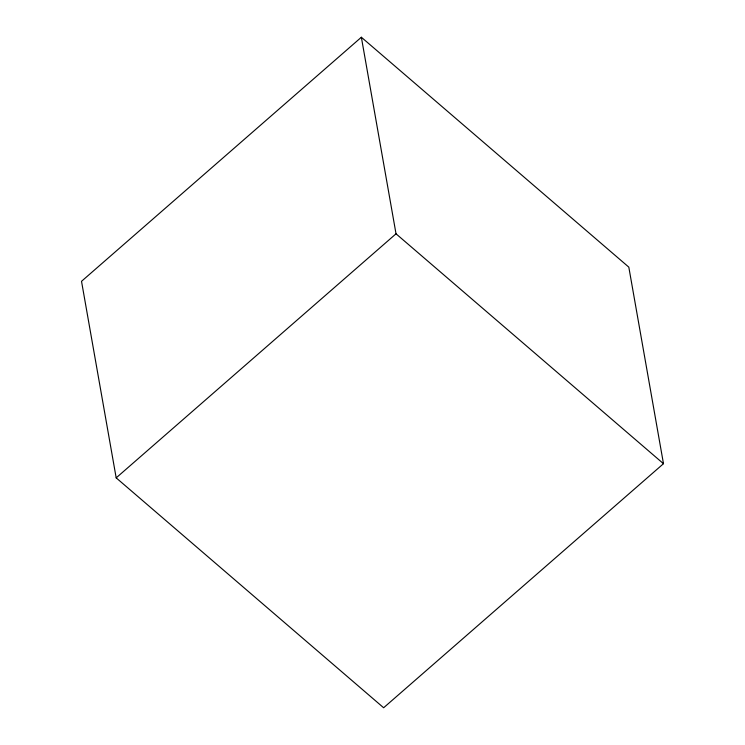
<?xml version="1.0" encoding="UTF-8"?>
<svg xmlns="http://www.w3.org/2000/svg" width="745" height="745" viewBox="0 0 745 745"><rect width="100%" height="100%" fill="white"/><g stroke="black" fill="none" stroke-linecap="round" stroke-linejoin="round"><path stroke-width="1.12" d="M361.362 37.25L81.522 281.303L116.183 477.862L383.638 707.75L663.478 463.697L628.817 267.138L361.362 37.25L396.023 233.8L663.478 463.697M116.183 477.862L396.023 233.8"/></g></svg>
